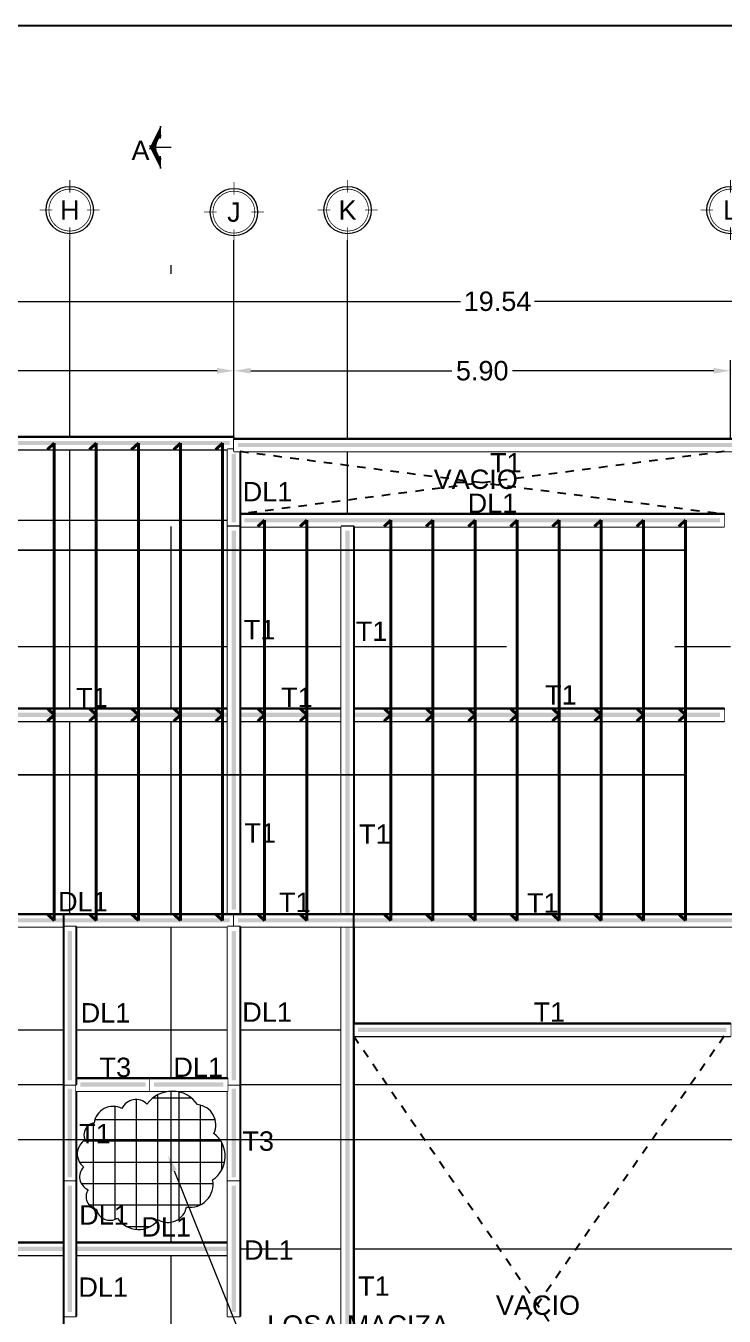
# Model space of a CAD drawing. Header units: metres. Extents: x 14 to 161, y 5 to 309.
# Drawn here: x 115.8 to 124.09, y 158.17 to 173.49 of the extents above; entities that cross this region are included whole.
import ezdxf
from ezdxf import colors
from ezdxf.entities.mleader import LeaderData, LeaderLine
from ezdxf.enums import TextEntityAlignment as Align
from ezdxf.math import Vec2, Vec3

# ---------------------------------------------------------------- set-up
doc = ezdxf.new("R2010")
doc.units = ezdxf.units.M
doc.set_wipeout_variables(frame=1)
doc.header["$PDMODE"] = 35
for name, pattern in [('ACAD_ISO04W100', [30, 24, -3, 0, -3]), ('ACAD_ISO05W100', [33, 24, -3, 0, -3, 0, -3]), ('CENTRO2', [0.9, 0.6, -0.1, 0.1, -0.1]), ('LÍNEAS_OCULTAS2', [0.1875, 0.125, -0.0625])]:
    doc.linetypes.add(name, pattern=pattern)
for name, color, linetype, lineweight in [('E-Armado', 2, 'Continuous', 18), ('E-Burbuja eje', 5, 'Continuous', 15), ('E-Corte', 2, 'ACAD_ISO05W100', 20), ('E-Ejes', 1, 'CENTRO2', 9), ('E-Textos', 3, 'Continuous', 15), ('E-Viga de Madera1', 3, 'ACAD_ISO04W100', 40)]:
    doc.layers.add(name, color=color, linetype=linetype, lineweight=lineweight)
for name, color, linetype in [('E-Cotas', 2, 'Continuous'), ('E-Dala', 3, 'Continuous'), ('E-Limites', 1, 'Continuous'), ('E-Pie', 1, 'Continuous'), ('E-Trabe', 4, 'Continuous'), ('E-TRABE 3', 8, 'Continuous'), ('E-Vacio', 1, 'LÍNEAS_OCULTAS2')]:
    doc.layers.add(name, color=color, linetype=linetype)
doc.styles.add('ARIAL', font='arial.ttf')
doc.styles.add('General', font='arial.ttf', dxfattribs={"height": 2.3})
doc.dimstyles.new('Generales', dxfattribs={"dimscale": 0, "dimtxt": 2.3, "dimasz": 2, "dimexe": 1.25, "dimexo": 0.625, "dimtad": 0, "dimtih": 1, "dimtoh": 1, "dimzin": 1, "dimdsep": 46, "dimtxsty": 'General', "dimcen": 2, "dimclrd": 2, "dimclre": 2, "dimclrt": 3, "dimadec": 0, "dimazin": 0, "dimtfac": 1, "dimtmove": 0, "dimatfit": 3, "dimfxl": 1, "dimlwd": 13, "dimlwe": 13, "dimarcsym": 0})

# ---------------------------------------------------------------- blocks, each defined once
blk = doc.blocks.new('*D880')
at = {"layer": 'Defpoints', "color": 0, "transparency": 16777216}
for p in [(118.268, 169.395), (118.268, 168.544), (124.168, 168.494)]:
    blk.add_point(p, dxfattribs=at)
at = {"layer": 'E-Cotas', "color": 2, "linetype": 'Continuous', "lineweight": 13, "transparency": 16777216}
for p, q in [((118.268, 168.606), (118.268, 169.52)), ((124.168, 168.557), (124.168, 169.52)), ((118.468, 169.395), (120.857, 169.395)), ((123.968, 169.395), (121.579, 169.395))]:
    blk.add_line(p, q, dxfattribs=at)
at = {"layer": 'E-Cotas', "color": 2, "transparency": 16777216}
for points in [[(118.468, 169.429), (118.468, 169.362), (118.268, 169.395)], [(123.968, 169.429), (123.968, 169.362), (124.168, 169.395)]]:
    blk.add_solid(points, dxfattribs=at)
at = {"layer": 'E-Cotas', "color": 3, "transparency": 16777216, "insert": (121.218, 169.395), "char_height": 0.23, "attachment_point": 5, "style": 'General'}
blk.add_mtext('5.90', dxfattribs=at)
blk = doc.blocks.new('*D883')
at = {"layer": 'Defpoints', "color": 0, "transparency": 16777216}
for p in [(118.268, 169.395), (111.633, 168.538), (118.268, 168.514)]:
    blk.add_point(p, dxfattribs=at)
at = {"layer": 'E-Cotas', "color": 2, "linetype": 'Continuous', "lineweight": 13, "transparency": 16777216}
for p, q in [((111.633, 168.601), (111.633, 169.52)), ((118.268, 168.577), (118.268, 169.52)), ((111.833, 169.395), (114.589, 169.395)), ((118.068, 169.395), (115.312, 169.395))]:
    blk.add_line(p, q, dxfattribs=at)
at = {"layer": 'E-Cotas', "color": 2, "transparency": 16777216}
for points in [[(111.833, 169.429), (111.833, 169.362), (111.633, 169.395)], [(118.068, 169.429), (118.068, 169.362), (118.268, 169.395)]]:
    blk.add_solid(points, dxfattribs=at)
at = {"layer": 'E-Cotas', "color": 3, "transparency": 16777216, "insert": (114.95, 169.395), "char_height": 0.23, "attachment_point": 5, "style": 'General'}
blk.add_mtext('6.64', dxfattribs=at)
blk = doc.blocks.new('*D891')
at = {"layer": 'Defpoints', "color": 0, "transparency": 16777216}
for p in [(131.168, 170.219), (111.633, 168.538), (131.168, 168.538)]:
    blk.add_point(p, dxfattribs=at)
at = {"layer": 'E-Cotas', "color": 2, "linetype": 'Continuous', "lineweight": 13, "transparency": 16777216}
for p, q in [((111.633, 168.601), (111.633, 170.344)), ((111.833, 170.219), (120.961, 170.219)), ((130.968, 170.219), (121.84, 170.219)), ((131.168, 168.601), (131.168, 170.344))]:
    blk.add_line(p, q, dxfattribs=at)
at = {"layer": 'E-Cotas', "color": 2, "transparency": 16777216}
for points in [[(111.833, 170.252), (111.833, 170.185), (111.633, 170.219)], [(130.968, 170.252), (130.968, 170.185), (131.168, 170.219)]]:
    blk.add_solid(points, dxfattribs=at)
at = {"layer": 'E-Cotas', "color": 3, "transparency": 16777216, "insert": (121.4, 170.219), "char_height": 0.23, "attachment_point": 5, "style": 'General'}
blk.add_mtext('19.54', dxfattribs=at)
blk = doc.blocks.new('SEÑA')
at = {"layer": 'E-Corte', "color": 0}
for p, q in [((-1.1, -0.05), (0.1, 0.55)), ((-0.459, 0), (-1.1, 0)), ((-0.1, 0.55), (1.1, -0.05)), ((1.1, 0), (0.459, 0))]:
    blk.add_line(p, q, dxfattribs=at)
at = {"layer": 'E-Corte', "color": 16}
for p, q in [((-0.869, 0.038), (-0.558, 0.038)), ((-0.844, 0.05), (-0.546, 0.05)), ((-0.819, 0.062), (-0.533, 0.062)), ((-0.794, 0.075), (-0.52, 0.075)), ((-0.769, 0.088), (-0.505, 0.088)), ((-0.744, 0.1), (-0.491, 0.1)), ((-0.719, 0.113), (-0.475, 0.113)), ((-0.694, 0.125), (-0.458, 0.125)), ((-0.669, 0.138), (-0.441, 0.138)), ((-0.644, 0.15), (-0.422, 0.15)), ((-0.619, 0.163), (-0.402, 0.163)), ((-0.594, 0.175), (-0.381, 0.175)), ((-0.569, 0.188), (-0.358, 0.188)), ((-0.544, 0.2), (-0.333, 0.2)), ((-0.519, 0.212), (-0.305, 0.212)), ((-0.494, 0.225), (-0.274, 0.225)), ((-0.469, 0.237), (-0.238, 0.237)), ((-0.444, 0.25), (-0.195, 0.25)), ((-0.419, 0.263), (-0.139, 0.263)), ((-0.394, 0.275), (0.394, 0.275)), ((-0.369, 0.287), (0.369, 0.287)), ((-0.344, 0.3), (0.344, 0.3)), ((-0.319, 0.312), (0.319, 0.312)), ((-0.294, 0.325), (0.294, 0.325)), ((-0.269, 0.338), (0.269, 0.338)), ((-0.244, 0.35), (0.244, 0.35)), ((-0.219, 0.362), (0.219, 0.362)), ((-0.194, 0.375), (0.194, 0.375)), ((-0.169, 0.388), (0.169, 0.388)), ((-0.144, 0.4), (0.144, 0.4)), ((-0.119, 0.412), (0.119, 0.412)), ((-0.094, 0.425), (0.094, 0.425)), ((-0.069, 0.438), (0.069, 0.438)), ((-0.044, 0.45), (0.044, 0.45)), ((-0.019, 0.463), (0.019, 0.463)), ((0.139, 0.263), (0.419, 0.263)), ((0.195, 0.25), (0.444, 0.25)), ((0.238, 0.237), (0.469, 0.237)), ((0.274, 0.225), (0.494, 0.225)), ((0.305, 0.212), (0.519, 0.212)), ((0.333, 0.2), (0.544, 0.2)), ((0.358, 0.188), (0.569, 0.188)), ((0.381, 0.175), (0.594, 0.175)), ((0.402, 0.163), (0.619, 0.163)), ((0.422, 0.15), (0.644, 0.15)), ((0.441, 0.138), (0.669, 0.138)), ((0.458, 0.125), (0.694, 0.125)), ((0.475, 0.113), (0.719, 0.113)), ((0.491, 0.1), (0.744, 0.1)), ((0.505, 0.088), (0.769, 0.088)), ((0.52, 0.075), (0.794, 0.075)), ((0.533, 0.062), (0.819, 0.062)), ((0.546, 0.05), (0.844, 0.05)), ((0.558, 0.038), (0.869, 0.038))]:
    blk.add_line(p, q, dxfattribs=at)
at = {"layer": 'E-Corte', "color": 0}
blk.add_lwpolyline([(0, 0.472), (0.894, 0.025), (0.57, 0.025, 0.438529), (-0.57, 0.025), (-0.894, 0.025)], format="xyb", close=True, dxfattribs=at)
blk.add_arc((0, -0.5), 0.75, 36.8699, 143.1301, dxfattribs=at)
blk = doc.blocks.new('k-burb-colmn')
at = {"const_width": 0.00024}
for points in [[(0, 0.0055), (0, 0.0095)], [(0, 0.0055), (0, 0.0095)], [(-0.0055, 0), (-0.0095, 0)], [(-0.0055, 0), (-0.0095, 0)], [(0.0055, 0), (0.0095, 0)], [(0.0055, 0), (0.0095, 0)], [(0, -0.0055), (0, -0.0095)], [(0, -0.0055), (0, -0.0095)]]:
    blk.add_lwpolyline(points, dxfattribs=at)
blk.add_lwpolyline([(-0.00663, 0, 1), (0.00663, 0, 1)], format="xyb", close=True, dxfattribs=at)
blk.add_lwpolyline([(-0.00663, 0, 1), (0.00663, 0, 1)], format="xyb", close=True, dxfattribs=at)
at = {"linetype": 'Continuous'}
blk.add_circle((0, 0), 0.0075, dxfattribs=at)
blk.add_circle((0, 0), 0.0075, dxfattribs=at)
at = {"color": 2, "style": 'ARIAL'}
blk.add_attdef('NUM', text='', height=0.023, dxfattribs=at).set_placement((0.00124, 0.00008), align=Align.MIDDLE_CENTER)
blk = doc.blocks.new('*U776')
for points in [[(-0.5, -0.075), (6.06, -0.075), (6.06, 0.075), (-0.5, 0.075)], [(-0.45, -0.025), (6.01, -0.025), (6.01, 0.025), (-0.45, 0.025)]]:
    blk.add_lwpolyline(points, close=True)
blk.add_wipeout([(-0.5, -0.075), (6.06, -0.075), (6.06, 0.075), (-0.5, 0.075)])
at = {"linetype": 'ByBlock'}
h = blk.add_hatch(color=256, dxfattribs=at)
h.dxf.hatch_style = 1
h.paths.add_polyline_path([(6.01, -0.025), (6.01, 0.025), (-0.45, 0.025), (-0.45, -0.025)])
blk.add_line((-0.5, 0.075), (6.06, 0.075))
blk = doc.blocks.new('*U630')
for points in [[(-0.5, -0.075), (5.25, -0.075), (5.25, 0.075), (-0.5, 0.075)], [(-0.45, -0.025), (5.2, -0.025), (5.2, 0.025), (-0.45, 0.025)]]:
    blk.add_lwpolyline(points, close=True)
blk.add_wipeout([(-0.5, -0.075), (5.25, -0.075), (5.25, 0.075), (-0.5, 0.075)])
at = {"linetype": 'ByBlock'}
h = blk.add_hatch(color=256, dxfattribs=at)
h.dxf.hatch_style = 1
h.paths.add_polyline_path([(5.2, -0.025), (5.2, 0.025), (-0.45, 0.025), (-0.45, -0.025)])
blk.add_line((-0.5, 0.075), (5.25, 0.075))
blk = doc.blocks.new('*U752')
for points in [[(-0.5, -0.075), (6.06, -0.075), (6.06, 0.075), (-0.5, 0.075)], [(-0.45, -0.025), (6.01, -0.025), (6.01, 0.025), (-0.45, 0.025)]]:
    blk.add_lwpolyline(points, close=True)
blk.add_wipeout([(-0.5, -0.075), (6.06, -0.075), (6.06, 0.075), (-0.5, 0.075)])
at = {"linetype": 'ByBlock'}
h = blk.add_hatch(color=256, dxfattribs=at)
h.dxf.hatch_style = 1
h.paths.add_polyline_path([(6.01, -0.025), (6.01, 0.025), (-0.45, 0.025), (-0.45, -0.025)])
blk.add_line((-0.5, 0.075), (6.06, 0.075))
blk = doc.blocks.new('*U755')
for points in [[(-0.575, -0.075), (4.585, -0.075), (4.585, 0.075), (-0.575, 0.075)], [(-0.525, -0.025), (4.535, -0.025), (4.535, 0.025), (-0.525, 0.025)]]:
    blk.add_lwpolyline(points, close=True)
blk.add_wipeout([(-0.575, -0.075), (4.585, -0.075), (4.585, 0.075), (-0.575, 0.075)])
at = {"linetype": 'ByBlock'}
h = blk.add_hatch(color=256, dxfattribs=at)
h.dxf.hatch_style = 1
h.paths.add_polyline_path([(4.535, -0.025), (4.535, 0.025), (-0.525, 0.025), (-0.525, -0.025)])
blk.add_line((-0.575, 0.075), (4.585, 0.075))
blk = doc.blocks.new('*U753')
for points in [[(-0.485, -0.075), (0.432, -0.075), (0.432, 0.075), (-0.485, 0.075)], [(-0.435, -0.025), (0.382, -0.025), (0.382, 0.025), (-0.435, 0.025)]]:
    blk.add_lwpolyline(points, close=True)
blk.add_wipeout([(-0.485, -0.075), (0.432, -0.075), (0.432, 0.075), (-0.485, 0.075)])
at = {"linetype": 'ByBlock'}
h = blk.add_hatch(color=256, dxfattribs=at)
h.dxf.hatch_style = 1
h.paths.add_polyline_path([(0.382, -0.025), (0.382, 0.025), (-0.435, 0.025), (-0.435, -0.025)])
blk.add_line((-0.485, 0.075), (0.432, 0.075))
blk = doc.blocks.new('*U759')
for points in [[(-0.5, -0.075), (8.1, -0.075), (8.1, 0.075), (-0.5, 0.075)], [(-0.45, -0.025), (8.05, -0.025), (8.05, 0.025), (-0.45, 0.025)]]:
    blk.add_lwpolyline(points, close=True)
blk.add_wipeout([(-0.5, -0.075), (8.1, -0.075), (8.1, 0.075), (-0.5, 0.075)])
at = {"linetype": 'ByBlock'}
h = blk.add_hatch(color=256, dxfattribs=at)
h.dxf.hatch_style = 1
h.paths.add_polyline_path([(8.05, -0.025), (8.05, 0.025), (-0.45, 0.025), (-0.45, -0.025)])
blk.add_line((-0.5, 0.075), (8.1, 0.075))
blk = doc.blocks.new('*U778')
for points in [[(-0.5, -0.075), (11.885, -0.075), (11.885, 0.075), (-0.5, 0.075)], [(-0.45, -0.025), (11.835, -0.025), (11.835, 0.025), (-0.45, 0.025)]]:
    blk.add_lwpolyline(points, close=True)
blk.add_wipeout([(-0.5, -0.075), (11.885, -0.075), (11.885, 0.075), (-0.5, 0.075)])
at = {"linetype": 'ByBlock'}
h = blk.add_hatch(color=256, dxfattribs=at)
h.dxf.hatch_style = 1
h.paths.add_polyline_path([(11.835, -0.025), (11.835, 0.025), (-0.45, 0.025), (-0.45, -0.025)])
blk.add_line((-0.5, 0.075), (11.885, 0.075))
blk = doc.blocks.new('*U780')
for points in [[(-0.5, -0.075), (4.1, -0.075), (4.1, 0.075), (-0.5, 0.075)], [(-0.45, -0.025), (4.05, -0.025), (4.05, 0.025), (-0.45, 0.025)]]:
    blk.add_lwpolyline(points, close=True)
blk.add_wipeout([(-0.5, -0.075), (4.1, -0.075), (4.1, 0.075), (-0.5, 0.075)])
at = {"linetype": 'ByBlock'}
h = blk.add_hatch(color=256, dxfattribs=at)
h.dxf.hatch_style = 1
h.paths.add_polyline_path([(4.05, -0.025), (4.05, 0.025), (-0.45, 0.025), (-0.45, -0.025)])
blk.add_line((-0.5, 0.075), (4.1, 0.075))
blk = doc.blocks.new('*U781')
for points in [[(-0.5, -0.075), (11.25, -0.075), (11.25, 0.075), (-0.5, 0.075)], [(-0.45, -0.025), (11.2, -0.025), (11.2, 0.025), (-0.45, 0.025)]]:
    blk.add_lwpolyline(points, close=True)
blk.add_wipeout([(-0.5, -0.075), (11.25, -0.075), (11.25, 0.075), (-0.5, 0.075)])
at = {"linetype": 'ByBlock'}
h = blk.add_hatch(color=256, dxfattribs=at)
h.dxf.hatch_style = 1
h.paths.add_polyline_path([(11.2, -0.025), (11.2, 0.025), (-0.45, 0.025), (-0.45, -0.025)])
blk.add_line((-0.5, 0.075), (11.25, 0.075))
blk = doc.blocks.new('*U784')
for points in [[(-0.5, -0.075), (0.65, -0.075), (0.65, 0.075), (-0.5, 0.075)], [(-0.45, -0.025), (0.6, -0.025), (0.6, 0.025), (-0.45, 0.025)]]:
    blk.add_lwpolyline(points, close=True)
blk.add_wipeout([(-0.5, -0.075), (0.65, -0.075), (0.65, 0.075), (-0.5, 0.075)])
at = {"linetype": 'ByBlock'}
h = blk.add_hatch(color=256, dxfattribs=at)
h.dxf.hatch_style = 1
h.paths.add_polyline_path([(0.6, -0.025), (0.6, 0.025), (-0.45, 0.025), (-0.45, -0.025)])
blk.add_line((-0.5, 0.075), (0.65, 0.075))
blk = doc.blocks.new('*U601')
for points in [[(-0.5, -0.075), (6.675, -0.075), (6.675, 0.075), (-0.5, 0.075)], [(-0.45, -0.025), (6.625, -0.025), (6.625, 0.025), (-0.45, 0.025)]]:
    blk.add_lwpolyline(points, close=True)
blk.add_wipeout([(-0.5, -0.075), (6.675, -0.075), (6.675, 0.075), (-0.5, 0.075)])
at = {"linetype": 'ByBlock'}
h = blk.add_hatch(color=256, dxfattribs=at)
h.dxf.hatch_style = 1
h.paths.add_polyline_path([(6.625, -0.025), (6.625, 0.025), (-0.45, 0.025), (-0.45, -0.025)])
blk.add_line((-0.5, 0.075), (6.675, 0.075))
blk = doc.blocks.new('*U785')
for points in [[(-0.5, -0.075), (3.975, -0.075), (3.975, 0.075), (-0.5, 0.075)], [(-0.45, -0.025), (3.925, -0.025), (3.925, 0.025), (-0.45, 0.025)]]:
    blk.add_lwpolyline(points, close=True)
blk.add_wipeout([(-0.5, -0.075), (3.975, -0.075), (3.975, 0.075), (-0.5, 0.075)])
at = {"linetype": 'ByBlock'}
h = blk.add_hatch(color=256, dxfattribs=at)
h.dxf.hatch_style = 1
h.paths.add_polyline_path([(3.925, -0.025), (3.925, 0.025), (-0.45, 0.025), (-0.45, -0.025)])
blk.add_line((-0.5, 0.075), (3.975, 0.075))
blk = doc.blocks.new('*U783')
for points in [[(-0.35, -0.075), (0.525, -0.075), (0.525, 0.075), (-0.35, 0.075)], [(-0.3, -0.025), (0.475, -0.025), (0.475, 0.025), (-0.3, 0.025)]]:
    blk.add_lwpolyline(points, close=True)
blk.add_wipeout([(-0.35, -0.075), (0.525, -0.075), (0.525, 0.075), (-0.35, 0.075)])
at = {"linetype": 'ByBlock'}
h = blk.add_hatch(color=256, dxfattribs=at)
h.dxf.hatch_style = 1
h.paths.add_polyline_path([(0.475, -0.025), (0.475, 0.025), (-0.3, 0.025), (-0.3, -0.025)])
blk.add_line((-0.35, 0.075), (0.525, 0.075))
blk = doc.blocks.new('*U789')
for points in [[(-0.635, -0.075), (1.24, -0.075), (1.24, 0.075), (-0.635, 0.075)], [(-0.585, -0.025), (1.19, -0.025), (1.19, 0.025), (-0.585, 0.025)]]:
    blk.add_lwpolyline(points, close=True)
blk.add_wipeout([(-0.635, -0.075), (1.24, -0.075), (1.24, 0.075), (-0.635, 0.075)])
at = {"linetype": 'ByBlock'}
h = blk.add_hatch(color=256, dxfattribs=at)
h.dxf.hatch_style = 1
h.paths.add_polyline_path([(1.19, -0.025), (1.19, 0.025), (-0.585, 0.025), (-0.585, -0.025)])
blk.add_line((-0.635, 0.075), (1.24, 0.075))
blk = doc.blocks.new('*U790')
for points in [[(-0.635, -0.075), (0.965, -0.075), (0.965, 0.075), (-0.635, 0.075)], [(-0.585, -0.025), (0.915, -0.025), (0.915, 0.025), (-0.585, 0.025)]]:
    blk.add_lwpolyline(points, close=True)
blk.add_wipeout([(-0.635, -0.075), (0.965, -0.075), (0.965, 0.075), (-0.635, 0.075)])
at = {"linetype": 'ByBlock'}
h = blk.add_hatch(color=256, dxfattribs=at)
h.dxf.hatch_style = 1
h.paths.add_polyline_path([(0.915, -0.025), (0.915, 0.025), (-0.585, 0.025), (-0.585, -0.025)])
blk.add_line((-0.635, 0.075), (0.965, 0.075))
blk = doc.blocks.new('*U791')
for points in [[(-0.575, -0.075), (0.35, -0.075), (0.35, 0.075), (-0.575, 0.075)], [(-0.525, -0.025), (0.3, -0.025), (0.3, 0.025), (-0.525, 0.025)]]:
    blk.add_lwpolyline(points, close=True)
blk.add_wipeout([(-0.575, -0.075), (0.35, -0.075), (0.35, 0.075), (-0.575, 0.075)])
at = {"linetype": 'ByBlock'}
h = blk.add_hatch(color=256, dxfattribs=at)
h.dxf.hatch_style = 1
h.paths.add_polyline_path([(0.3, -0.025), (0.3, 0.025), (-0.525, 0.025), (-0.525, -0.025)])
blk.add_line((-0.575, 0.075), (0.35, 0.075))

msp = doc.modelspace()

# ---------------------------------------------------------------- linework, layer by layer
at = {"layer": 'E-Corte', "color": 2}
msp.add_lwpolyline([(117.27893, 143.54724), (117.52033, 143.54724), (117.52033, 172.04792), (117.27893, 172.04792)], dxfattribs=at)
at = {"layer": 'E-Ejes', "ltscale": 20}
for points in [[(116.31791, 162.87007), (116.31791, 170.94711)], [(118.26791, 168.51414), (118.26791, 170.94711)], [(119.61791, 167.62007), (119.61791, 170.94711)], [(109.50792, 167.62007), (118.26791, 167.62007)], [(109.50792, 166.12007), (124.16791, 166.12007)], [(109.50792, 161.57007), (119.61791, 161.57007)], [(109.50792, 160.92007), (116.31791, 160.92007)], [(118.26791, 160.92007), (125.51791, 160.92007)], [(118.26791, 158.97007), (125.51791, 158.97007)]]:
    msp.add_lwpolyline(points, dxfattribs=at)
at = {"layer": 'E-Pie', "color": 5}
msp.add_lwpolyline([(69.65758, 173.49116), (69.65758, 116.09116), (156.91409, 116.09116), (156.91409, 173.49116)], close=True, dxfattribs=at)
at = {"layer": 'E-Trabe', "color": 4, "linetype": 'ACAD_ISO05W100', "ltscale": 0.3}
for p, q in [((119.61791, 162.87007), (119.61791, 167.62007)), ((119.61791, 161.57007), (119.61791, 162.87007))]:
    msp.add_line(p, q, dxfattribs=at)

# ---------------------------------------------------------------- block references
at = {"layer": 'E-Burbuja eje', "linetype": 'ByBlock'}
ref = msp.add_blockref('k-burb-colmn', (116.31791, 171.30336), dxfattribs=dict(at, xscale=37.49999999999999, yscale=37.49999999999999, zscale=37.49999999999999))
ref.add_attrib('NUM', 'H', dxfattribs={"layer": '0', "color": 2, "height": 0.23, "style": 'ARIAL'}).set_placement((116.31791, 171.30336), align=Align.MIDDLE_CENTER)
ref = msp.add_blockref('k-burb-colmn', (118.26791, 171.27903), dxfattribs=dict(at, xscale=37.49999999999999, yscale=37.49999999999999, zscale=37.49999999999999))
ref.add_attrib('NUM', 'J', dxfattribs={"layer": '0', "color": 2, "height": 0.23, "style": 'ARIAL'}).set_placement((118.26791, 171.27903), align=Align.MIDDLE_CENTER)
ref = msp.add_blockref('k-burb-colmn', (119.61791, 171.30336), dxfattribs=dict(at, xscale=37.49999999999999, yscale=37.49999999999999, zscale=37.49999999999999))
ref.add_attrib('NUM', 'K', dxfattribs={"layer": '0', "color": 2, "height": 0.23, "style": 'ARIAL'}).set_placement((119.61791, 171.30336), align=Align.MIDDLE_CENTER)
ref = msp.add_blockref('k-burb-colmn', (124.16791, 171.30336), dxfattribs=dict(at, xscale=37.49999999999999, yscale=37.49999999999999, zscale=37.49999999999999))
ref.add_attrib('NUM', 'L', dxfattribs={"layer": '0', "color": 2, "height": 0.23, "style": 'ARIAL'}).set_placement((124.16791, 171.30336), align=Align.MIDDLE_CENTER)
at = {"layer": 'E-Corte', "color": 2, "xscale": 0.2287611696416008, "yscale": 0.2287611696416008, "zscale": 0.2287611696416008, "rotation": 90}
msp.add_blockref('SEÑA', (117.39331, 172.04792), dxfattribs=at)

# ---------------------------------------------------------------- texts
at = {"layer": 'E-Textos', "ltscale": 0.5, "char_height": 0.23, "attachment_point": 1, "style": 'General'}
for s, insert, width in [('\\pxqc;A', (117.03303, 172.12625), 0.2499252), ('T1', (121.31064, 168.4183), 0.316244), ('VACIO', (120.64159, 168.22215), 1.116979), ('DL1', (118.37212, 168.0749), 0.316244), ('DL1', (121.04439, 167.93757), 0.316244), ('T1', (118.38552, 166.437), 0.316244), ('T1', (119.71632, 166.41829), 0.316244), ('T1', (116.3911, 165.63015), 0.316244), ('T1', (118.82822, 165.63308), 0.316244), ('T1', (121.96538, 165.6621), 0.316244), ('T1', (118.39225, 164.02168), 0.316244), ('T1', (119.75443, 164.00891), 0.316244), ('DL1', (116.17863, 163.20692), 0.316244), ('T1', (118.80313, 163.1992), 0.316244), ('T1', (121.75005, 163.19139), 0.316244), ('DL1', (116.44769, 161.887), 0.316244), ('DL1', (118.36703, 161.89565), 0.316244), ('T1', (121.82807, 161.89614), 0.316244), ('T3', (116.67121, 161.23972), 0.316244), ('DL1', (117.54858, 161.24143), 0.316244), ('T1', (116.42976, 160.452), 0.316244), ('T3', (118.3687, 160.36449), 0.316244), ('DL1', (116.42005, 158.62993), 0.316244), ('T1', (119.74277, 158.64182), 0.316244), ('VACIO', (121.38036, 158.41614), 1.116979)]:
    msp.add_mtext(s, dxfattribs=dict(at, insert=insert, width=width))

# ---------------------------------------------------------------- dimensions: what is measured, and where the dimension line sits
at = {"layer": 'E-Cotas'}
for base, p1, p2, picture, middle in [((131.1679077026, 170.2185193853), (111.6329077026, 168.5383110631), (131.1679077026, 168.5383110631), '*D891', (121.4004077026, 170.2185193853)), ((118.2679077026, 169.3953135297), (111.6329077026, 168.5381513163), (118.2679077026, 168.5141354045), '*D883', (114.9504077026, 169.3953135297)), ((118.26791, 169.39531), (124.16791, 168.49449), (118.26791, 168.54355), '*D880', (121.21791, 169.39531))]:
    dim = msp.add_linear_dim(base=base, p1=p1, p2=p2, dimstyle='Generales', override={"dimscale": 0, "dimtix": 1, "dimtofl": 1, "dimtmove": 0, "dimatfit": 3}, dxfattribs=at)
    dim.commit()
    dim.dimension.update_dxf_attribs({"geometry": picture, "text_midpoint": middle})

# ---------------------------------------------------------------- next in the draw order: block references
at = {"layer": 'E-Dala'}
for name, p in [('*U776', (112.20791, 168.53751)), ('*U630', (118.84291, 167.62007)), ('*U752', (112.20791, 162.87007)), ('*U755', (113.68291, 158.97007))]:
    msp.add_blockref(name, p, dxfattribs=at)
at = {"layer": 'E-Trabe'}
msp.add_blockref('*U778', (112.20791, 165.31007), dxfattribs=at)
at = {"layer": 'E-Trabe', "rotation": 270}
msp.add_blockref('*U784', (116.31791, 160.42007), dxfattribs=at)
at = {"layer": 'E-TRABE 3', "rotation": 270}
msp.add_blockref('*U784', (118.26791, 160.42007), dxfattribs=at)

# ---------------------------------------------------------------- next in the draw order: linework, layer by layer
at = {"layer": 'E-Viga de Madera1', "color": 3, "ltscale": 0.25}
for points in [[(116.05291, 165.38507), (116.13291, 165.31007), (116.13291, 168.53751), (116.05291, 168.46251)], [(116.55291, 165.38507), (116.63291, 165.31007), (116.63291, 168.53751), (116.55291, 168.46251)], [(117.05291, 165.38507), (117.13291, 165.31007), (117.13291, 168.53751), (117.05291, 168.46251)], [(117.55291, 165.38507), (117.63291, 165.31007), (117.63291, 168.53751), (117.55291, 168.46251)], [(118.55291, 165.38507), (118.63291, 165.31007), (118.63291, 167.62007), (118.55291, 167.54507)], [(119.05291, 165.38507), (119.13291, 165.31007), (119.13291, 167.62007), (119.05291, 167.54507)], [(120.05291, 165.38507), (120.13291, 165.31007), (120.13291, 167.62007), (120.05291, 167.54507)], [(120.55291, 165.38507), (120.63291, 165.31007), (120.63291, 167.62007), (120.55291, 167.54507)], [(121.05291, 165.38507), (121.13291, 165.31007), (121.13291, 167.62007), (121.05291, 167.54507)], [(121.55291, 165.38507), (121.63291, 165.31007), (121.63291, 167.62007), (121.55291, 167.54507)], [(122.05291, 165.38507), (122.13291, 165.31007), (122.13291, 167.62007), (122.05291, 167.54507)], [(122.55291, 165.38507), (122.63291, 165.31007), (122.63291, 167.62007), (122.55291, 167.54507)], [(123.05291, 165.38507), (123.13291, 165.31007), (123.13291, 167.62007), (123.05291, 167.54507)], [(123.55291, 165.38507), (123.63291, 165.31007), (123.63291, 167.62007), (123.55291, 167.54507)], [(116.05291, 162.94507), (116.13291, 162.87007), (116.13291, 165.31007), (116.05291, 165.23507)], [(116.55291, 162.94507), (116.63291, 162.87007), (116.63291, 165.31007), (116.55291, 165.23507)], [(117.05291, 162.94507), (117.13291, 162.87007), (117.13291, 165.31007), (117.05291, 165.23507)], [(117.55291, 162.94507), (117.63291, 162.87007), (117.63291, 165.31007), (117.55291, 165.23507)]]:
    msp.add_lwpolyline(points, dxfattribs=at)

# ---------------------------------------------------------------- next in the draw order: block references
at = {"layer": 'E-Dala', "rotation": 270}
for name, p in [('*U753', (118.26791, 167.97703)), ('*U790', (116.31791, 159.13459)), ('*U790', (118.26791, 159.13459))]:
    msp.add_blockref(name, p, dxfattribs=at)
at = {"layer": 'E-Trabe', "rotation": 270}
msp.add_blockref('*U781', (119.61791, 167.04507), dxfattribs=at)
at = {"layer": 'E-TRABE 3'}
msp.add_blockref('*U783', (116.74291, 160.92007), dxfattribs=at)

# ---------------------------------------------------------------- next in the draw order: texts
at = {"layer": 'E-Textos', "ltscale": 0.5, "insert": (117.16869, 159.34582), "char_height": 0.23, "width": 0.316244, "attachment_point": 1, "style": 'General'}
msp.add_mtext('DL1', dxfattribs=at)

# ---------------------------------------------------------------- next in the draw order: linework, layer by layer
at = {"layer": 'E-Corte', "color": 2}
msp.add_lwpolyline([(109.84587, 160.50891), (109.84587, 160.26751), (133.40976, 160.26751), (133.40976, 160.50891)], dxfattribs=at)

# ---------------------------------------------------------------- next in the draw order: block references
at = {"layer": 'E-Dala', "rotation": 270}
msp.add_blockref('*U789', (116.31791, 162.15959), dxfattribs=at)
at = {"layer": 'E-Trabe'}
for name, p in [('*U759', (118.76791, 168.51414)), ('*U785', (120.19291, 161.57007))]:
    msp.add_blockref(name, p, dxfattribs=at)
at = {"layer": 'E-Trabe', "rotation": 270}
msp.add_blockref('*U780', (118.26791, 167.04507), dxfattribs=at)

# ---------------------------------------------------------------- next in the draw order: texts
at = {"layer": 'E-Textos', "ltscale": 0.5, "char_height": 0.23, "width": 0.316244, "attachment_point": 1, "style": 'General'}
for insert in [(116.42956, 159.48718), (118.38816, 159.07053)]:
    msp.add_mtext('DL1', dxfattribs=dict(at, insert=insert))

# ---------------------------------------------------------------- next in the draw order: leaders
at = {"layer": 'E-Cotas', "ltscale": 0.5}
ml = msp.add_multileader_mtext('Standard', dxfattribs=at)
ml.set_content('\\A1;LOSA MACIZA', color=3, style='General')
ml.set_leader_properties(color=2, linetype='Continuous', lineweight=15)
ml.build(insert=Vec2(0, 0))
ml.multileader.update_dxf_attribs({"text_left_attachment_type": 5, "text_right_attachment_type": 5, "dogleg_length": 3, "arrow_head_size": 0.2, "scale": 0.1})
ctx = ml.context
ctx.base_point, ctx.scale, ctx.char_height, ctx.arrow_head_size, ctx.landing_gap_size, ctx.plane_origin = Vec3(118.66277, 157.90021), 0.1, 0.23, 0.2, 0, Vec3(117.4832, 160.08175)
ctx.left_attachment, ctx.right_attachment = 5, 5
notes = []
notes.append((ctx, [(0, (1, 1, 0), (118.36277, 157.90021), (1, 0), 0.3, [(0, [(117.4832, 160.08175)], 0, [])])]))
ctx.mtext.insert, ctx.mtext.flow_direction = Vec3(118.66277, 158.18029), 5
for ctx, leaders in notes:
    for number, flags, end, landing, length, lines in leaders:
        leader = LeaderData()
        leader.index, (leader.has_last_leader_line, leader.has_dogleg_vector, leader.attachment_direction) = number, flags
        leader.last_leader_point, leader.dogleg_vector, leader.dogleg_length = Vec3(end), Vec3(landing), length
        for number, points, colour, breaks in lines:
            line = LeaderLine()
            line.index, line.vertices, line.color, line.breaks = number, Vec3.list(points), colors.encode_raw_color(colour), breaks
            leader.lines.append(line)
        ctx.leaders.append(leader)

# ---------------------------------------------------------------- next in the draw order: linework, layer by layer
at = {"layer": 'E-Vacio', "ltscale": 0.5}
for p, q in [((118.34291, 168.43914), (124.09291, 167.69507)), ((124.09291, 168.43621), (118.34291, 167.69507)), ((124.09281, 161.49507), (119.61791, 155.07007)), ((119.69281, 161.49525), (124.09281, 155.07007))]:
    msp.add_line(p, q, dxfattribs=at)
at = {"layer": 'E-Viga de Madera1', "color": 3, "ltscale": 0.25}
msp.add_lwpolyline([(118.05291, 165.38507), (118.13291, 165.31007), (118.13291, 168.53751), (118.05291, 168.46251)], dxfattribs=at)

# ---------------------------------------------------------------- next in the draw order: block references
at = {"layer": 'E-Trabe'}
msp.add_blockref('*U601', (118.76791, 162.87007), dxfattribs=at)

# ---------------------------------------------------------------- next in the draw order: leaders
at = {"layer": 'E-Cotas', "ltscale": 0.5}
ml = msp.add_multileader_mtext('Standard', dxfattribs=at)
ml.set_content('VM1', color=3, style='General')
ml.set_leader_properties(color=2, linetype='Continuous', lineweight=15)
ml.build(insert=Vec2(0, 0))
ml.multileader.update_dxf_attribs({"text_left_attachment_type": 5, "text_right_attachment_type": 5, "dogleg_length": 3, "arrow_head_size": 0.2, "scale": 0.1})
ctx = ml.context
ctx.base_point, ctx.scale, ctx.char_height, ctx.arrow_head_size, ctx.landing_gap_size, ctx.plane_origin = Vec3(110.82223, 167.26672), 0.1, 0.23, 0.2, 0, Vec3(112.13291, 167.26672)
ctx.left_attachment, ctx.right_attachment, ctx.text_align_type = 5, 5, 2
notes = []
notes.append((ctx, [(0, (1, 1, 0), (111.5404, 167.26672), (-1, 0), 0.1179, [(22, [(112.13291, 167.26672), (112.63291, 167.26672), (113.13291, 167.26672), (113.63291, 167.26672), (114.13291, 167.26672), (114.63291, 167.26672), (115.13291, 167.26672), (115.63291, 167.26672), (116.13291, 167.26672), (116.63291, 167.26672), (117.13291, 167.26672), (117.63291, 167.26672), (118.13291, 167.26672), (118.63291, 167.26672), (119.13291, 167.26672), (120.13291, 167.26672), (120.63291, 167.26672), (121.13291, 167.26672), (121.63291, 167.26672), (122.13291, 167.26672), (122.63291, 167.26672), (123.13291, 167.26672), (123.63291, 167.26672)], 0, [])])]))
ctx.mtext.insert, ctx.mtext.alignment, ctx.mtext.flow_direction = Vec3(111.42249, 167.54366), 3, 5
ml = msp.add_multileader_mtext('Standard', dxfattribs=at)
ml.set_content('VM1', color=3, style='General')
ml.set_leader_properties(color=2, linetype='Continuous', lineweight=15)
ml.build(insert=Vec2(0, 0))
ml.multileader.update_dxf_attribs({"text_left_attachment_type": 5, "text_right_attachment_type": 5, "dogleg_length": 3, "arrow_head_size": 0.2, "scale": 0.1})
ctx = ml.context
ctx.base_point, ctx.scale, ctx.char_height, ctx.arrow_head_size, ctx.landing_gap_size, ctx.plane_origin = Vec3(110.82223, 164.5959), 0.1, 0.23, 0.2, 0, Vec3(112.13291, 164.5959)
ctx.left_attachment, ctx.right_attachment, ctx.text_align_type = 5, 5, 2
notes.append((ctx, [(0, (1, 1, 0), (111.5404, 164.5959), (-1, 0), 0.1179, [(22, [(112.13291, 164.5959), (112.63291, 164.5959), (113.13291, 164.5959), (113.63291, 164.5959), (114.13291, 164.5959), (114.63291, 164.5959), (115.13291, 164.5959), (115.63291, 164.5959), (116.13291, 164.5959), (116.63291, 164.5959), (117.13291, 164.5959), (117.63291, 164.5959), (118.13291, 164.5959), (118.63291, 164.5959), (119.13291, 164.5959), (120.13291, 164.5959), (120.63291, 164.5959), (121.13291, 164.5959), (121.63291, 164.5959), (122.13291, 164.5959), (122.63291, 164.5959), (123.13291, 164.5959), (123.63291, 164.5959)], 0, [])])]))
ctx.mtext.insert, ctx.mtext.alignment, ctx.mtext.flow_direction = Vec3(111.42249, 164.87284), 3, 5
for ctx, leaders in notes:
    for number, flags, end, landing, length, lines in leaders:
        leader = LeaderData()
        leader.index, (leader.has_last_leader_line, leader.has_dogleg_vector, leader.attachment_direction) = number, flags
        leader.last_leader_point, leader.dogleg_vector, leader.dogleg_length = Vec3(end), Vec3(landing), length
        for number, points, colour, breaks in lines:
            line = LeaderLine()
            line.index, line.vertices, line.color, line.breaks = number, Vec3.list(points), colors.encode_raw_color(colour), breaks
            leader.lines.append(line)
        ctx.leaders.append(leader)

# ---------------------------------------------------------------- next in the draw order: linework, layer by layer
at = {"layer": 'E-Viga de Madera1', "color": 3, "ltscale": 0.25}
for points in [[(118.55291, 162.94507), (118.63291, 162.87007), (118.63291, 165.31007), (118.55291, 165.23507)], [(119.05291, 162.94507), (119.13291, 162.87007), (119.13291, 165.31007), (119.05291, 165.23507)], [(119.05291, 162.94507), (119.13291, 162.87007), (119.13291, 165.31007), (119.05291, 165.23507)], [(120.05291, 162.94507), (120.13291, 162.87007), (120.13291, 165.31007), (120.05291, 165.23507)], [(120.05291, 162.94507), (120.13291, 162.87007), (120.13291, 165.31007), (120.05291, 165.23507)], [(120.55291, 162.94507), (120.63291, 162.87007), (120.63291, 165.31007), (120.55291, 165.23507)], [(121.05291, 162.94507), (121.13291, 162.87007), (121.13291, 165.31007), (121.05291, 165.23507)], [(121.55291, 162.94507), (121.63291, 162.87007), (121.63291, 165.31007), (121.55291, 165.23507)], [(122.05291, 162.94507), (122.13291, 162.87007), (122.13291, 165.31007), (122.05291, 165.23507)], [(122.55291, 162.94507), (122.63291, 162.87007), (122.63291, 165.31007), (122.55291, 165.23507)], [(123.05291, 162.94507), (123.13291, 162.87007), (123.13291, 165.31007), (123.05291, 165.23507)], [(123.55291, 162.94507), (123.63291, 162.87007), (123.63291, 165.31007), (123.55291, 165.23507)]]:
    msp.add_lwpolyline(points, dxfattribs=at)

# ---------------------------------------------------------------- next in the draw order: block references
at = {"layer": 'E-Dala', "rotation": 270}
msp.add_blockref('*U789', (118.26791, 162.15959), dxfattribs=at)

# ---------------------------------------------------------------- next in the draw order: linework, layer by layer
at = {"layer": 'E-Viga de Madera1', "color": 3, "ltscale": 0.25}
msp.add_lwpolyline([(118.05291, 162.94507), (118.13291, 162.87007), (118.13291, 165.31007), (118.05291, 165.23507)], dxfattribs=at)

# ---------------------------------------------------------------- next in the draw order: block references
at = {"layer": 'E-Dala'}
msp.add_blockref('*U791', (117.84281, 160.92007), dxfattribs=at)

# ---------------------------------------------------------------- next in the draw order: hatches: boundary and pattern name
at = {"layer": 'E-Armado'}
h = msp.add_hatch(dxfattribs=at)
h.set_pattern_fill('NET', color=4, scale=0.08, style=0)
h.set_pattern_definition([(0, (-4489.943, -70.12541), (0, 0.254), []), (90, (-4489.943, -70.12541), (-0.254, 2e-17), [])])
h.paths.add_polyline_path([(117.23511, 160.68833, 0.52056705), (116.93767, 160.63549, 0.52056705), (116.60717, 160.46376, 0.52056705), (116.50142, 160.2656, 0.52056705), (116.48159, 159.94195, 0.52056705), (116.53447, 159.67114, 0.52056705), (116.63361, 159.43997, 0.52056705), (116.88479, 159.33428, 0.52056705), (117.36731, 159.31447, 0.52056705), (117.70441, 159.46639, 0.52056705), (118.01507, 159.79004, 0.52056705), (118.02829, 160.33826, 0.52056705), (117.8366, 160.68173, 0.52056705)])

# ---------------------------------------------------------------- next in the draw order: linework, layer by layer
msp.add_lwpolyline([(117.23511, 160.68833, 0.52056705), (116.93767, 160.63549, 0.52056705), (116.60717, 160.46376, 0.52056705), (116.50142, 160.2656, 0.52056705), (116.48159, 159.94195, 0.52056705), (116.53447, 159.67114, 0.52056705), (116.63361, 159.43997, 0.52056705), (116.88479, 159.33428, 0.52056705), (117.36731, 159.31447, 0.52056705), (117.70441, 159.46639, 0.52056705), (118.01507, 159.79004, 0.52056705), (118.02829, 160.33826, 0.52056705), (117.8366, 160.68173, 0.52056705)], format="xyb", close=True, dxfattribs=at)
at = {"layer": 'E-Limites', "color": 1}
msp.add_lwpolyline([(119.69291, 155.14507), (119.69291, 162.87007), (119.69291, 162.94507), (116.39291, 162.94507), (116.24291, 162.94507), (116.24291, 155.07007)], dxfattribs=at)

doc.saveas('drawing.dxf')
